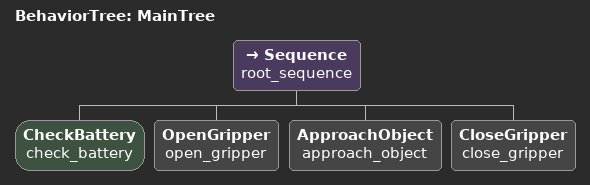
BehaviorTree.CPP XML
<!--Example tree, pairs with bt_demo.cpp-->

<root BTCPP_format="4" >
  <BehaviorTree ID="MainTree">
    <Sequence name="root_sequence">
      <CheckBattery   name="check_battery"/>
      <OpenGripper    name="open_gripper"/>
      <ApproachObject name="approach_object"/>
      <CloseGripper   name="close_gripper"/>
    </Sequence>
  </BehaviorTree>
</root>
